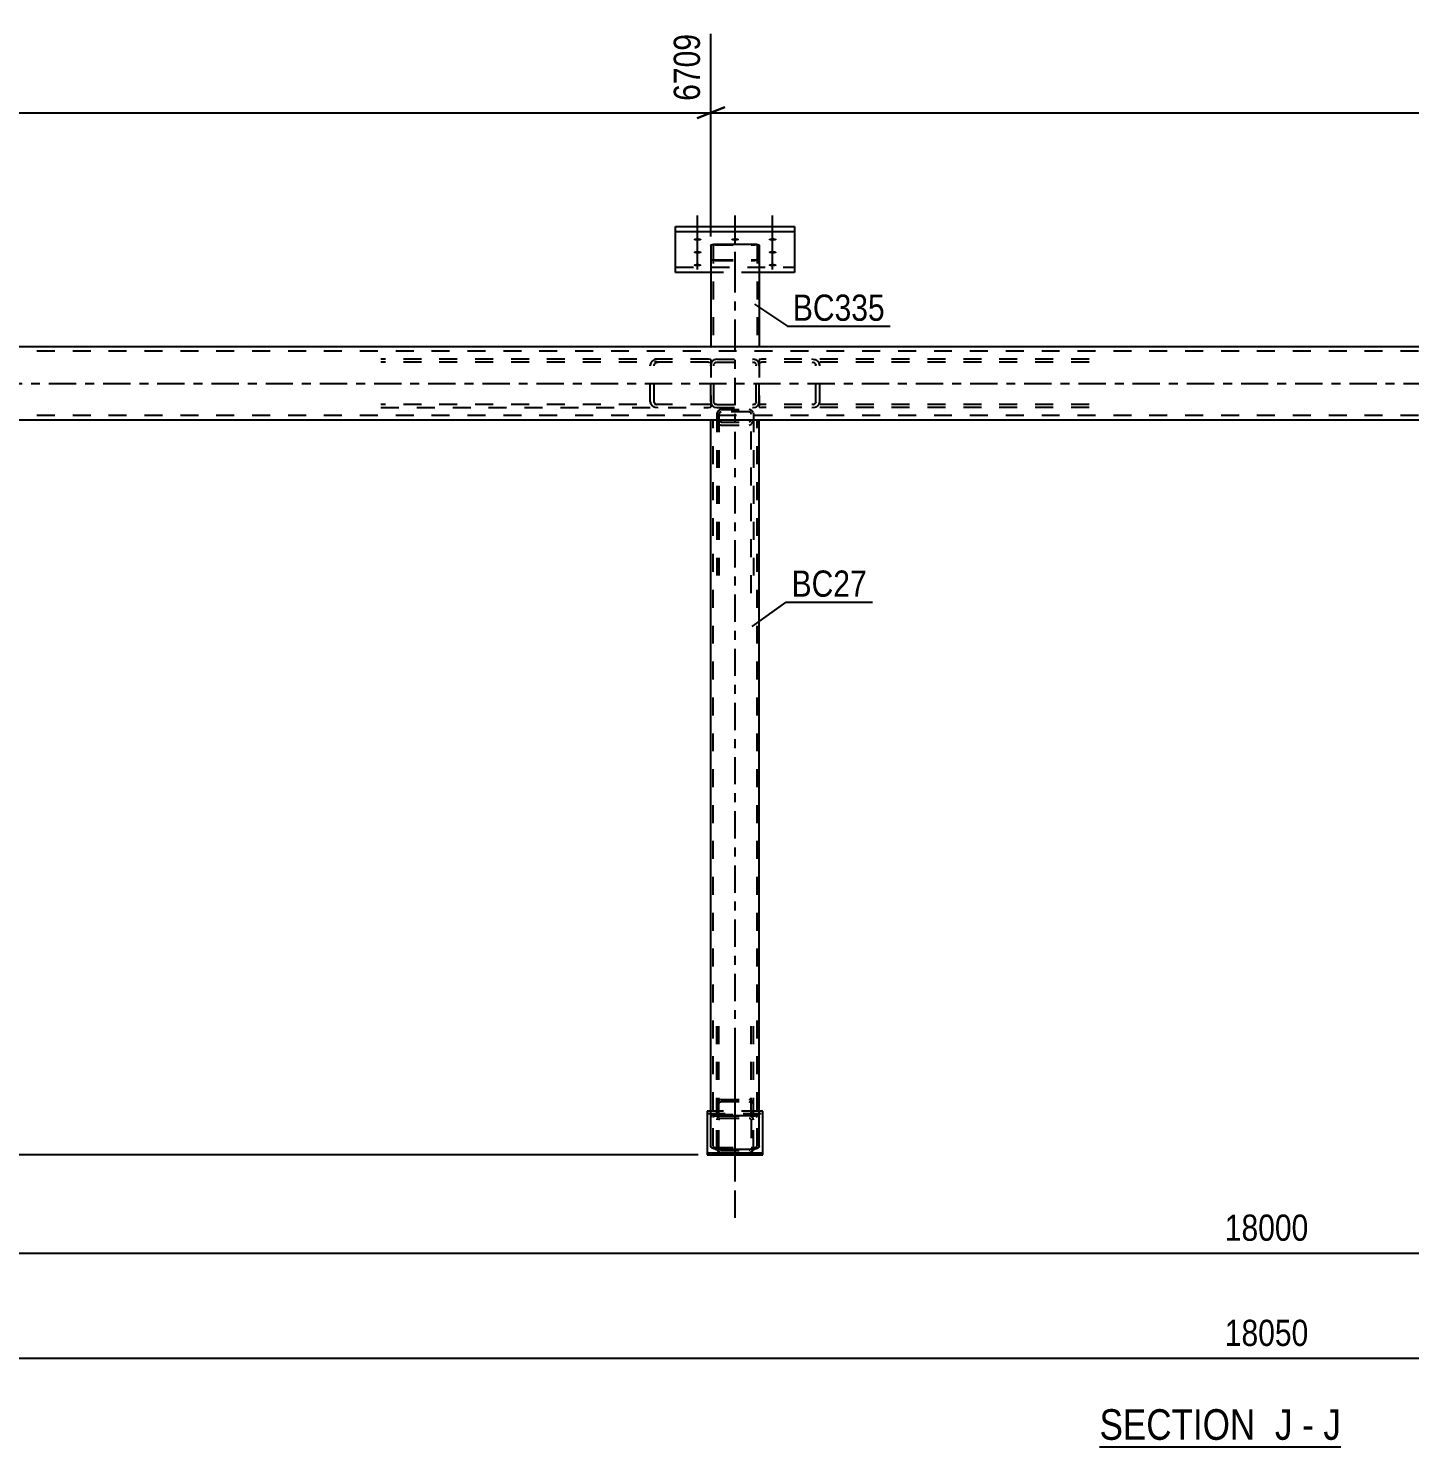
# Model space of a CAD drawing. Header units: millimetres. Extents: x -147 to 1042, y -583 to 258.
# Drawn here: x 116.6 to 267.4, y -354.9 to -200 of the extents above; entities that cross this region are included whole.
import ezdxf

# ---------------------------------------------------------------- set-up
doc = ezdxf.new("R2010")
doc.units = ezdxf.units.MM
doc.linetypes.add('DXK_LINE_DOT2', pattern=[3.9198, 1.9599, -1.9599])
doc.linetypes.add('DXK_LINE_DOT3', pattern=[5.9187, 2.979, -0.9799, 0.9799, -0.9799])
doc.styles.add('Arial Narrow', font='ARIALN.TTF', dxfattribs={"height": 0.2})

# ---------------------------------------------------------------- blocks, each defined once
blk = doc.blocks.new('Unknown-335478933-21 - 1373')
at = {"color": 6, "linetype": 'Continuous'}
blk.add_line((233.57, -354.92), (259.94, -354.92), dxfattribs=at)
at = {"color": 0, "linetype": 'Continuous'}
for points in [[(251.68, -354.17), (251.68, -350.67), (233.57, -350.67), (233.57, -354.17)], [(254.65, -354.17), (254.65, -350.67), (252.73, -350.67), (252.73, -354.17)], [(256.97, -354.17), (256.97, -350.67), (255.7, -350.67), (255.7, -354.17)], [(259.94, -354.17), (259.94, -350.67), (258.02, -350.67), (258.02, -354.17)]]:
    blk.add_wipeout(points, dxfattribs=at)
at = {"color": 7, "linetype": 'Continuous', "style": 'Arial Narrow'}
for s, p in [('SECTION ', (233.57, -354.17)), ('J', (252.73, -354.17)), ('J', (258.02, -354.17)), ('-', (255.7, -354.17))]:
    blk.add_text(s, height=3.34, dxfattribs=at).set_placement(p)
blk = doc.blocks.new('Part-335478933-1578 - 1373')
at = {"color": 7, "linetype": 'DXK_LINE_DOT2'}
for p, q in [((191.76, -318.78), (191.76, -309)), ((192, -318.78), (192, -309)), ((195.52, -318.78), (195.52, -309)), ((195.76, -318.78), (195.76, -309)), ((191.8, -317.29), (191.76, -317.47)), ((191.9, -317.14), (191.8, -317.29)), ((192.06, -317.03), (191.9, -317.14)), ((192, -317.47), (192.02, -317.38)), ((192.02, -317.38), (192.07, -317.3)), ((192.24, -317), (192.06, -317.03)), ((192.07, -317.3), (192.15, -317.25)), ((192.15, -317.25), (192.24, -317.23)), ((192.24, -317), (195.28, -317)), ((192.24, -317.23), (195.28, -317.23)), ((195.46, -317.03), (195.28, -317)), ((195.28, -317.23), (195.37, -317.25)), ((195.37, -317.25), (195.45, -317.3)), ((195.45, -317.3), (195.5, -317.38)), ((195.62, -317.14), (195.46, -317.03)), ((195.5, -317.38), (195.52, -317.47)), ((195.72, -317.29), (195.62, -317.14)), ((195.76, -317.47), (195.72, -317.29)), ((191.76, -318.28), (192, -318.28)), ((191.76, -318.52), (192, -318.52)), ((191.76, -318.62), (192, -318.62)), ((195.76, -318.78), (191.76, -318.78)), ((195.52, -318.28), (195.76, -318.28)), ((195.52, -318.52), (195.76, -318.52)), ((195.52, -318.62), (195.76, -318.62))]:
    blk.add_line(p, q, dxfattribs=at)
at = {"color": 7, "linetype": 'DXK_LINE_DOT3'}
blk.add_line((193.76, -324.97), (193.76, -310.94), dxfattribs=at)
blk = doc.blocks.new('Bolt-335478933-1391 - 1373')
at = {"linetype": 'Continuous'}
for points in [[(189.66, -222.91), (189.75, -222.91), (189.84, -222.92), (189.92, -222.94), (189.99, -222.96), (190.04, -222.98), (190.08, -223.01), (190.1, -223.04), (190.1, -223.07), (190.08, -223.1), (190.04, -223.13), (189.99, -223.16), (189.92, -223.18), (189.84, -223.19), (189.75, -223.2), (189.66, -223.21), (189.57, -223.2), (189.48, -223.19), (189.4, -223.18), (189.33, -223.16), (189.28, -223.13), (189.24, -223.1), (189.22, -223.07), (189.22, -223.04), (189.24, -223.01), (189.28, -222.98), (189.33, -222.96), (189.4, -222.94), (189.48, -222.92), (189.57, -222.91)], [(193.76, -222.91), (193.85, -222.91), (193.94, -222.92), (194.02, -222.94), (194.09, -222.96), (194.14, -222.98), (194.18, -223.01), (194.2, -223.04), (194.2, -223.07), (194.18, -223.1), (194.14, -223.13), (194.09, -223.16), (194.02, -223.18), (193.94, -223.19), (193.85, -223.2), (193.76, -223.21), (193.67, -223.2), (193.58, -223.19), (193.5, -223.18), (193.43, -223.16), (193.38, -223.13), (193.34, -223.1), (193.32, -223.07), (193.32, -223.04), (193.34, -223.01), (193.38, -222.98), (193.43, -222.96), (193.5, -222.94), (193.58, -222.92), (193.67, -222.91)], [(197.86, -222.91), (197.95, -222.91), (198.04, -222.92), (198.12, -222.94), (198.19, -222.96), (198.24, -222.98), (198.28, -223.01), (198.3, -223.04), (198.3, -223.07), (198.28, -223.1), (198.24, -223.13), (198.19, -223.16), (198.12, -223.18), (198.04, -223.19), (197.95, -223.2), (197.86, -223.21), (197.77, -223.2), (197.68, -223.19), (197.6, -223.18), (197.53, -223.16), (197.48, -223.13), (197.44, -223.1), (197.42, -223.07), (197.42, -223.04), (197.44, -223.01), (197.48, -222.98), (197.53, -222.96), (197.6, -222.94), (197.68, -222.92), (197.77, -222.91)], [(189.66, -224.31), (189.75, -224.31), (189.84, -224.32), (189.92, -224.34), (189.99, -224.36), (190.04, -224.38), (190.08, -224.41), (190.1, -224.44), (190.1, -224.47), (190.08, -224.51), (190.04, -224.53), (189.99, -224.56), (189.92, -224.58), (189.84, -224.6), (189.75, -224.61), (189.66, -224.61), (189.57, -224.61), (189.48, -224.6), (189.4, -224.58), (189.33, -224.56), (189.28, -224.53), (189.24, -224.51), (189.22, -224.47), (189.22, -224.44), (189.24, -224.41), (189.28, -224.38), (189.33, -224.36), (189.4, -224.34), (189.48, -224.32), (189.57, -224.31)], [(197.86, -224.31), (197.95, -224.31), (198.04, -224.32), (198.12, -224.34), (198.19, -224.36), (198.24, -224.38), (198.28, -224.41), (198.3, -224.44), (198.3, -224.47), (198.28, -224.51), (198.24, -224.53), (198.19, -224.56), (198.12, -224.58), (198.04, -224.6), (197.95, -224.61), (197.86, -224.61), (197.77, -224.61), (197.68, -224.6), (197.6, -224.58), (197.53, -224.56), (197.48, -224.53), (197.44, -224.51), (197.42, -224.47), (197.42, -224.44), (197.44, -224.41), (197.48, -224.38), (197.53, -224.36), (197.6, -224.34), (197.68, -224.32), (197.77, -224.31)], [(189.66, -225.71), (189.75, -225.71), (189.84, -225.72), (189.92, -225.74), (189.99, -225.76), (190.04, -225.79), (190.08, -225.81), (190.1, -225.85), (190.1, -225.88), (190.08, -225.91), (190.04, -225.94), (189.99, -225.96), (189.92, -225.98), (189.84, -226), (189.75, -226.01), (189.66, -226.01), (189.57, -226.01), (189.48, -226), (189.4, -225.98), (189.33, -225.96), (189.28, -225.94), (189.24, -225.91), (189.22, -225.88), (189.22, -225.85), (189.24, -225.81), (189.28, -225.79), (189.33, -225.76), (189.4, -225.74), (189.48, -225.72), (189.57, -225.71)], [(197.86, -225.71), (197.95, -225.71), (198.04, -225.72), (198.12, -225.74), (198.19, -225.76), (198.24, -225.79), (198.28, -225.81), (198.3, -225.85), (198.3, -225.88), (198.28, -225.91), (198.24, -225.94), (198.19, -225.96), (198.12, -225.98), (198.04, -226), (197.95, -226.01), (197.86, -226.01), (197.77, -226.01), (197.68, -226), (197.6, -225.98), (197.53, -225.96), (197.48, -225.94), (197.44, -225.91), (197.42, -225.88), (197.42, -225.85), (197.44, -225.81), (197.48, -225.79), (197.53, -225.76), (197.6, -225.74), (197.68, -225.72), (197.77, -225.71)]]:
    blk.add_hatch(color=1, dxfattribs=at).paths.add_polyline_path(points)
at = {"color": 1, "linetype": 'Continuous'}
for p, q in [((189.66, -223.55), (189.66, -220.43)), ((193.76, -223.55), (193.76, -220.43)), ((197.86, -223.55), (197.86, -220.43)), ((189.66, -224.95), (189.66, -221.83)), ((197.86, -224.95), (197.86, -221.83)), ((189.66, -226.35), (189.66, -223.23)), ((197.86, -226.35), (197.86, -223.23))]:
    blk.add_line(p, q, dxfattribs=at)
at = {"color": 1, "linetype": 'DXK_LINE_DOT2'}
blk.add_line((193.76, -226.35), (193.76, -223.23), dxfattribs=at)
blk = doc.blocks.new('Part-335478933-1457 - 1373')
at = {"color": 7, "linetype": 'DXK_LINE_DOT2'}
for p, q in [((562.39, -235.26), (-58.75, -235.26)), ((562.39, -234.78), (-48.86, -234.78)), ((196.37, -234.78), (191.15, -234.78)), ((562.39, -242.3), (-58.75, -242.3)), ((196.37, -242.78), (191.15, -242.78))]:
    blk.add_line(p, q, dxfattribs=at)
at = {"color": 2, "linetype": 'Continuous'}
for p, q in [((191.15, -234.78), (-43.64, -234.78)), ((431.15, -234.78), (196.37, -234.78)), ((191.15, -242.78), (-58.75, -242.78)), ((431.15, -242.78), (196.37, -242.78))]:
    blk.add_line(p, q, dxfattribs=at)
at = {"color": 7, "linetype": 'DXK_LINE_DOT3'}
blk.add_line((-58.75, -238.78), (562.39, -238.78), dxfattribs=at)
blk = doc.blocks.new('Part-335478933-1579 - 1373')
at = {"color": 7, "linetype": 'DXK_LINE_DOT2'}
for p, q in [((192.24, -241.63), (192.06, -241.68)), ((192.24, -241.63), (195.28, -241.63)), ((195.46, -241.68), (195.28, -241.63)), ((191.8, -241.95), (191.76, -242.14)), ((191.76, -242.14), (191.76, -261.68)), ((192.02, -242.78), (191.76, -242.78)), ((191.78, -242.78), (191.8, -242.92)), ((191.88, -241.82), (191.8, -241.95)), ((191.8, -242.92), (191.9, -243.14)), ((191.9, -241.79), (191.88, -241.82)), ((192.06, -241.68), (191.9, -241.79)), ((191.9, -243.14), (192.06, -243.28)), ((192.02, -242.05), (192, -242.14)), ((192, -242.14), (192, -261.68)), ((192, -242.78), (192.02, -242.78)), ((192.07, -241.97), (192.02, -242.05)), ((192.02, -242.8), (192.02, -242.78)), ((192.07, -242.9), (192.02, -242.8)), ((192.15, -241.91), (192.07, -241.97)), ((192.15, -242.97), (192.07, -242.9)), ((192.24, -241.9), (192.15, -241.91)), ((192.24, -243), (192.15, -242.97)), ((195.28, -241.9), (192.24, -241.9)), ((192.24, -243), (195.28, -243)), ((195.37, -241.91), (195.28, -241.9)), ((195.37, -242.97), (195.28, -243)), ((195.45, -241.97), (195.37, -241.91)), ((195.45, -242.9), (195.37, -242.97)), ((195.5, -242.05), (195.45, -241.97)), ((195.5, -242.8), (195.45, -242.9)), ((195.62, -241.79), (195.46, -241.68)), ((195.46, -243.28), (195.62, -243.14)), ((195.52, -242.14), (195.5, -242.05)), ((195.76, -242.78), (195.5, -242.78)), ((195.5, -242.78), (195.5, -242.8)), ((195.52, -261.68), (195.52, -242.14)), ((195.64, -241.82), (195.62, -241.79)), ((195.62, -243.14), (195.72, -242.92)), ((195.72, -241.95), (195.64, -241.82)), ((195.72, -241.95), (195.76, -242.14)), ((195.72, -242.92), (195.74, -242.78)), ((195.74, -242.78), (195.76, -242.78)), ((195.76, -242.14), (195.76, -261.68)), ((192.06, -243.28), (192.24, -243.33)), ((192.24, -243.33), (195.28, -243.33)), ((195.28, -243.33), (195.46, -243.28))]:
    blk.add_line(p, q, dxfattribs=at)
blk = doc.blocks.new('Part-335478933-1511 - 1373')
at = {"color": 7, "linetype": 'DXK_LINE_DOT3'}
blk.add_line((193.76, -329.92), (193.76, -233.39), dxfattribs=at)
at = {"color": 2, "linetype": 'Continuous'}
for p, q in [((191.12, -322.08), (191.12, -242.78)), ((196.37, -242.78), (191.15, -242.78)), ((196.4, -322.08), (196.4, -242.78)), ((191.16, -322.21), (191.12, -322.08)), ((191.26, -322.32), (191.16, -322.21)), ((196.36, -322.21), (196.26, -322.32)), ((196.4, -322.08), (196.36, -322.21)), ((191.42, -322.4), (191.26, -322.32)), ((191.6, -322.42), (191.42, -322.4)), ((191.6, -322.42), (195.92, -322.42)), ((196.1, -322.4), (195.92, -322.42)), ((196.26, -322.32), (196.1, -322.4))]:
    blk.add_line(p, q, dxfattribs=at)
at = {"color": 7, "linetype": 'DXK_LINE_DOT2'}
for p, q in [((191.15, -242.78), (191.12, -242.78)), ((191.12, -242.78), (191.15, -242.78)), ((191.36, -322.08), (191.36, -242.78)), ((196.09, -242.78), (196.1, -242.78)), ((196.1, -242.78), (196.14, -242.78)), ((196.14, -242.78), (196.16, -242.78)), ((196.16, -322.08), (196.16, -242.78)), ((196.4, -242.78), (196.37, -242.78)), ((196.4, -242.78), (196.37, -242.78)), ((191.12, -318.97), (191.16, -318.84)), ((191.16, -318.84), (191.26, -318.72)), ((191.26, -318.72), (191.42, -318.65)), ((191.38, -318.9), (191.36, -318.97)), ((191.43, -318.85), (191.38, -318.9)), ((191.42, -318.65), (191.6, -318.62)), ((191.51, -318.81), (191.43, -318.85)), ((191.6, -318.8), (191.51, -318.81)), ((191.6, -318.62), (195.92, -318.62)), ((191.6, -318.8), (195.92, -318.8)), ((195.92, -318.62), (196.1, -318.65)), ((196.01, -318.81), (195.92, -318.8)), ((196.09, -318.85), (196.01, -318.81)), ((196.14, -318.9), (196.09, -318.85)), ((196.1, -318.65), (196.26, -318.72)), ((196.16, -318.97), (196.14, -318.9)), ((196.26, -318.72), (196.36, -318.84)), ((196.36, -318.84), (196.4, -318.97)), ((191.36, -322.08), (191.38, -322.14)), ((191.38, -322.14), (191.43, -322.2)), ((191.43, -322.2), (191.51, -322.24)), ((196.01, -322.24), (196.09, -322.2)), ((196.09, -322.2), (196.14, -322.14)), ((196.14, -322.14), (196.16, -322.08)), ((191.51, -322.24), (191.6, -322.25)), ((191.6, -322.25), (195.92, -322.25)), ((195.92, -322.25), (196.01, -322.24))]:
    blk.add_line(p, q, dxfattribs=at)
blk = doc.blocks.new('Part-335478933-1512 - 1373')
at = {"color": 7, "linetype": 'DXK_LINE_DOT2'}
for p, q in [((191.8, -319.08), (191.76, -319.26)), ((191.9, -318.93), (191.8, -319.08)), ((192.06, -318.82), (191.9, -318.93)), ((192.02, -319.17), (192.07, -319.1)), ((192.24, -318.78), (192.06, -318.82)), ((192.07, -319.1), (192.15, -319.04)), ((192.15, -319.04), (192.24, -319.02)), ((192.24, -318.78), (195.28, -318.78)), ((192.24, -319.02), (195.28, -319.02)), ((195.46, -318.82), (195.28, -318.78)), ((195.28, -319.02), (195.37, -319.04)), ((195.37, -319.04), (195.45, -319.1)), ((195.45, -319.1), (195.5, -319.17)), ((195.62, -318.93), (195.46, -318.82)), ((195.72, -319.08), (195.62, -318.93)), ((195.76, -319.26), (195.72, -319.08)), ((191.76, -322.3), (191.76, -319.26)), ((192, -319.26), (192.02, -319.17)), ((192, -322.3), (192, -319.26)), ((195.5, -319.17), (195.52, -319.26)), ((195.52, -319.26), (195.52, -322.3)), ((195.76, -322.3), (195.76, -319.26)), ((191.76, -322.3), (191.8, -322.49)), ((191.8, -322.49), (191.9, -322.64)), ((191.9, -322.64), (192.06, -322.75)), ((192.02, -322.4), (192, -322.3)), ((192.07, -322.47), (192.02, -322.4)), ((192.06, -322.75), (192.24, -322.78)), ((192.15, -322.53), (192.07, -322.47)), ((192.24, -322.54), (192.15, -322.53)), ((192.24, -322.54), (195.28, -322.54)), ((192.24, -322.78), (195.28, -322.78)), ((195.37, -322.53), (195.28, -322.54)), ((195.28, -322.78), (195.46, -322.75)), ((195.45, -322.47), (195.37, -322.53)), ((195.5, -322.4), (195.45, -322.47)), ((195.46, -322.75), (195.62, -322.64)), ((195.52, -322.3), (195.5, -322.4)), ((195.62, -322.64), (195.72, -322.49)), ((195.72, -322.49), (195.76, -322.3))]:
    blk.add_line(p, q, dxfattribs=at)
at = {"color": 7, "linetype": 'DXK_LINE_DOT3'}
blk.add_line((193.76, -320.78), (193.76, -320.78), dxfattribs=at)
blk = doc.blocks.new('Part-335478933-1513 - 1373')
at = {"color": 2, "linetype": 'Continuous'}
for p, q in [((191.12, -318.28), (190.72, -318.28)), ((190.72, -318.28), (190.72, -323.05)), ((196.8, -318.28), (196.4, -318.28)), ((196.8, -323.05), (196.8, -318.28)), ((190.72, -322.81), (196.8, -322.81)), ((190.72, -323.05), (196.8, -323.05))]:
    blk.add_line(p, q, dxfattribs=at)
at = {"color": 7, "linetype": 'DXK_LINE_DOT2'}
for p, q in [((190.72, -318.52), (196.8, -318.52)), ((196.4, -318.28), (191.12, -318.28))]:
    blk.add_line(p, q, dxfattribs=at)
blk = doc.blocks.new('Part-335478933-1533 - 1373')
at = {"color": 2, "linetype": 'Continuous'}
for p, q in [((187.26, -226.68), (187.26, -221.63)), ((187.26, -221.63), (200.26, -221.63)), ((200.26, -222.24), (187.26, -222.24)), ((200.26, -221.63), (200.26, -226.68)), ((191.12, -226.68), (187.26, -226.68)), ((200.26, -226.68), (196.4, -226.68))]:
    blk.add_line(p, q, dxfattribs=at)
at = {"color": 7, "linetype": 'DXK_LINE_DOT2'}
for p, q in [((187.26, -226.08), (200.26, -226.08)), ((196.4, -226.68), (191.12, -226.68))]:
    blk.add_line(p, q, dxfattribs=at)
blk = doc.blocks.new('Part-335478933-1594 - 1373')
at = {"color": 2, "linetype": 'Continuous'}
for p, q in [((191.12, -223.72), (191.16, -223.66)), ((191.12, -223.72), (191.12, -234.78)), ((191.16, -223.66), (191.26, -223.6)), ((191.26, -223.6), (191.42, -223.57)), ((191.42, -223.57), (191.6, -223.56)), ((191.6, -223.56), (195.92, -223.56)), ((195.92, -223.56), (196.1, -223.57)), ((196.1, -223.57), (196.26, -223.6)), ((196.26, -223.6), (196.36, -223.66)), ((196.36, -223.66), (196.4, -223.72)), ((196.4, -223.72), (196.4, -234.78)), ((196.36, -234.78), (191.15, -234.78)), ((196.37, -234.78), (196.36, -234.78))]:
    blk.add_line(p, q, dxfattribs=at)
at = {"color": 7, "linetype": 'DXK_LINE_DOT2'}
for p, q in [((191.38, -223.69), (191.36, -223.72)), ((191.36, -223.72), (191.36, -234.78)), ((191.43, -223.66), (191.38, -223.69)), ((191.51, -223.64), (191.43, -223.66)), ((191.6, -223.64), (191.51, -223.64)), ((191.6, -223.64), (195.92, -223.64)), ((196.01, -223.64), (195.92, -223.64)), ((196.09, -223.66), (196.01, -223.64)), ((196.14, -223.69), (196.09, -223.66)), ((196.16, -223.72), (196.14, -223.69)), ((196.16, -223.72), (196.16, -234.78)), ((191.16, -225.26), (191.12, -225.2)), ((191.26, -225.31), (191.16, -225.26)), ((191.42, -225.35), (191.26, -225.31)), ((191.36, -225.2), (191.38, -225.23)), ((191.38, -225.23), (191.43, -225.26)), ((191.6, -225.36), (191.42, -225.35)), ((191.43, -225.26), (191.51, -225.27)), ((191.51, -225.27), (191.6, -225.28)), ((191.6, -225.28), (195.92, -225.28)), ((191.6, -225.36), (195.92, -225.36)), ((195.92, -225.28), (196.01, -225.27)), ((196.1, -225.35), (195.92, -225.36)), ((196.01, -225.27), (196.09, -225.26)), ((196.09, -225.26), (196.1, -225.25)), ((196.1, -225.25), (196.14, -225.23)), ((196.26, -225.31), (196.1, -225.35)), ((196.14, -225.23), (196.16, -225.2)), ((196.36, -225.26), (196.26, -225.31)), ((196.4, -225.2), (196.36, -225.26)), ((191.12, -234.78), (191.15, -234.78)), ((191.15, -234.78), (191.12, -234.78)), ((196.14, -234.78), (196.16, -234.78)), ((196.37, -234.78), (196.4, -234.78)), ((196.4, -234.78), (196.37, -234.78))]:
    blk.add_line(p, q, dxfattribs=at)
at = {"color": 7, "linetype": 'DXK_LINE_DOT3'}
blk.add_line((193.76, -234.78), (193.76, -224.46), dxfattribs=at)
blk = doc.blocks.new('Part-335478933-1557 - 1373')
at = {"color": 7, "linetype": 'DXK_LINE_DOT2'}
for p, q in [((190.85, -236.14), (155.08, -236.14)), ((190.85, -236.46), (155.08, -236.46)), ((184.55, -236.54), (184.48, -236.78)), ((184.48, -240.78), (184.48, -236.78)), ((184.92, -236.78), (184.96, -236.66)), ((184.92, -240.78), (184.92, -236.78)), ((185.36, -236.14), (185.03, -236.19)), ((185.19, -236.49), (185.36, -236.46)), ((191.12, -236.18), (190.85, -236.14)), ((190.85, -236.46), (191.02, -236.49)), ((191.02, -236.49), (191.12, -236.54)), ((191.12, -236.18), (191.12, -241.39)), ((190.85, -241.1), (155.08, -241.1)), ((155.08, -241.42), (190.85, -241.42)), ((184.48, -240.78), (184.55, -241.03)), ((184.96, -240.91), (184.92, -240.78)), ((185.03, -241.38), (185.36, -241.42)), ((185.36, -241.1), (185.19, -241.08)), ((191.02, -241.08), (190.85, -241.1)), ((190.85, -241.42), (191.12, -241.39)), ((191.12, -241.03), (191.02, -241.08))]:
    blk.add_line(p, q, dxfattribs=at)
for centre, radius, start, end in [((185.23, -236.97), 0.802, 104.5547, 147.5896), ((185.29, -236.88), 0.401, 104.5547, 147.5896), ((185.23, -240.6), 0.802, 212.4104, 255.4453), ((185.29, -240.69), 0.401, 212.4104, 255.4453)]:
    blk.add_arc(centre, radius, start, end, dxfattribs=at)
blk = doc.blocks.new('Part-335478933-1603 - 1373')
at = {"color": 7, "linetype": 'DXK_LINE_DOT2'}
for p, q in [((191.16, -236.54), (191.11, -236.78)), ((191.11, -240.78), (191.11, -236.78)), ((191.43, -236.78), (191.45, -236.66)), ((191.43, -240.78), (191.43, -236.78)), ((191.75, -236.14), (191.5, -236.19)), ((191.63, -236.49), (191.75, -236.46)), ((191.75, -236.14), (195.75, -236.14)), ((191.75, -236.46), (195.75, -236.46)), ((195.99, -236.19), (195.75, -236.14)), ((195.75, -236.46), (195.87, -236.49)), ((196.05, -236.66), (196.07, -236.78)), ((196.07, -240.78), (196.07, -236.78)), ((196.39, -236.78), (196.34, -236.54)), ((196.39, -240.78), (196.39, -236.78)), ((191.11, -240.78), (191.16, -241.03)), ((191.45, -240.91), (191.43, -240.78)), ((191.5, -241.38), (191.75, -241.42)), ((191.75, -241.1), (191.63, -241.08)), ((191.75, -241.1), (195.75, -241.1)), ((191.75, -241.42), (195.75, -241.42)), ((195.87, -241.08), (195.75, -241.1)), ((195.75, -241.42), (195.99, -241.38)), ((196.07, -240.78), (196.05, -240.91)), ((196.34, -241.03), (196.39, -240.78))]:
    blk.add_line(p, q, dxfattribs=at)
for centre, radius, start, end in [((191.75, -236.78), 0.64, 112.5, 157.5), ((191.75, -236.78), 0.32, 112.5, 157.5), ((195.75, -236.78), 0.32, 22.5, 67.5), ((195.75, -236.78), 0.64, 22.5, 67.5), ((191.75, -240.78), 0.64, 202.5, 247.5), ((191.75, -240.78), 0.32, 202.5, 247.5), ((195.75, -240.78), 0.32, 292.5, 337.5), ((195.75, -240.78), 0.64, 292.5, 337.5)]:
    blk.add_arc(centre, radius, start, end, dxfattribs=at)
blk = doc.blocks.new('Part-335478933-1611 - 1373')
at = {"color": 7, "linetype": 'DXK_LINE_DOT2'}
for p, q in [((196.65, -236.14), (196.4, -236.18)), ((196.4, -236.18), (196.4, -241.39)), ((196.4, -236.53), (196.48, -236.49)), ((196.48, -236.49), (196.65, -236.46)), ((232.42, -236.14), (196.65, -236.14)), ((232.42, -236.46), (196.65, -236.46)), ((202.47, -236.19), (202.14, -236.14)), ((202.14, -236.46), (202.31, -236.49)), ((202.54, -236.66), (202.58, -236.78)), ((202.58, -240.78), (202.58, -236.78)), ((203.02, -236.78), (202.95, -236.54)), ((203.02, -240.78), (203.02, -236.78)), ((196.48, -241.08), (196.4, -241.04)), ((196.4, -241.39), (196.65, -241.42)), ((196.65, -241.1), (196.48, -241.08)), ((232.42, -241.1), (196.65, -241.1)), ((232.42, -241.42), (196.65, -241.42)), ((202.31, -241.08), (202.14, -241.1)), ((202.14, -241.42), (202.47, -241.38)), ((202.58, -240.78), (202.54, -240.91)), ((202.95, -241.03), (203.02, -240.78))]:
    blk.add_line(p, q, dxfattribs=at)
for centre, radius, start, end in [((202.21, -236.88), 0.401, 32.4106, 75.4454), ((202.27, -236.97), 0.802, 32.4106, 75.4454), ((202.21, -240.69), 0.401, 284.5546, 327.5894), ((202.27, -240.6), 0.802, 284.5546, 327.5894)]:
    blk.add_arc(centre, radius, start, end, dxfattribs=at)
blk = doc.blocks.new('StraightDimension-335478933-13200 - 1373')
at = {"color": 7, "linetype": 'Continuous'}
blk.add_line((189.72, -323.05), (-90.36, -323.05), dxfattribs=at)
blk = doc.blocks.new('StraightDimension-335478933-1668 - 1373')
at = {"color": 7, "linetype": 'Continuous'}
blk.add_line((-69.65, -333.78), (573.29, -333.78), dxfattribs=at)
at = {"color": 0}
blk.add_wipeout([(256.99, -333.03), (256.99, -328.83), (246.65, -328.83), (246.65, -333.03)], dxfattribs=at)
at = {"color": 3, "style": 'Arial Narrow'}
blk.add_text('18000', height=2.863, dxfattribs=at).set_placement((247.25, -332.43))
blk = doc.blocks.new('StraightDimension-335478933-1724 - 1373')
at = {"color": 7, "linetype": 'Continuous'}
blk.add_line((-70.65, -345.27), (574.29, -345.27), dxfattribs=at)
at = {"color": 0}
blk.add_wipeout([(256.99, -344.52), (256.99, -340.32), (246.65, -340.32), (246.65, -344.52)], dxfattribs=at)
at = {"color": 3, "style": 'Arial Narrow'}
blk.add_text('18050', height=2.863, dxfattribs=at).set_placement((247.25, -343.92))
blk = doc.blocks.new('StraightDimension-335478933-13116 - 1373')
at = {"color": 7, "linetype": 'Continuous'}
for p, q in [((191.12, -222.72), (191.12, -200.6)), ((192.62, -208.61), (189.62, -209.81)), ((191.12, -209.21), (431.12, -209.21))]:
    blk.add_line(p, q, dxfattribs=at)
blk = doc.blocks.new('StraightDimension-335478933-13117 - 1373')
at = {"color": 7, "linetype": 'Continuous'}
for p, q in [((191.12, -222.72), (191.12, -200.6)), ((189.62, -209.81), (192.62, -208.61)), ((-48.89, -209.21), (191.12, -209.21))]:
    blk.add_line(p, q, dxfattribs=at)
at = {"color": 0, "linetype": 'Continuous'}
blk.add_wipeout([(190.52, -200), (186.32, -200), (186.32, -208.51), (190.52, -208.51)], dxfattribs=at)
at = {"color": 3, "linetype": 'Continuous', "style": 'Arial Narrow'}
blk.add_text('6709', height=2.863, rotation=90.0002, dxfattribs=at).set_placement((189.92, -207.91))
blk = doc.blocks.new('Mark-335478933-1590 - 1373')
at = {"color": 0}
blk.add_wipeout([(210.11, -231.94), (210.11, -228.94), (200.07, -228.94), (200.07, -231.94)], dxfattribs=at)
blk.add_wipeout([(210.11, -231.94), (210.11, -228.94), (200.07, -228.94), (200.07, -231.94)], dxfattribs=at)
at = {"color": 30, "linetype": 'Continuous'}
for p, q in [((195.87, -230.12), (199.47, -232.54)), ((199.47, -232.54), (210.71, -232.54))]:
    blk.add_line(p, q, dxfattribs=at)
at = {"color": 3, "style": 'Arial Narrow'}
blk.add_text('BC335', height=2.863, dxfattribs=at).set_placement((200.07, -231.94))
blk = doc.blocks.new('Mark-335478933-1507 - 1373')
at = {"color": 0}
blk.add_wipeout([(208.15, -262.08), (208.15, -259.08), (199.93, -259.08), (199.93, -262.08)], dxfattribs=at)
blk.add_wipeout([(208.15, -262.08), (208.15, -259.08), (199.93, -259.08), (199.93, -262.08)], dxfattribs=at)
at = {"color": 30, "linetype": 'Continuous'}
for p, q in [((195.61, -265.35), (199.33, -262.68)), ((199.33, -262.68), (208.75, -262.68))]:
    blk.add_line(p, q, dxfattribs=at)
at = {"color": 3, "style": 'Arial Narrow'}
blk.add_text('BC27', height=2.863, dxfattribs=at).set_placement((199.93, -262.08))

msp = doc.modelspace()

# ---------------------------------------------------------------- block references
for name in ['Bolt-335478933-1391 - 1373', 'Part-335478933-1533 - 1373', 'Part-335478933-1594 - 1373', 'Part-335478933-1511 - 1373', 'Part-335478933-1457 - 1373', 'Part-335478933-1557 - 1373', 'Part-335478933-1603 - 1373', 'Part-335478933-1611 - 1373', 'Part-335478933-1579 - 1373', 'Part-335478933-1578 - 1373', 'Part-335478933-1513 - 1373', 'Part-335478933-1512 - 1373', 'Unknown-335478933-21 - 1373']:
    msp.add_blockref(name, (0, 0))

# ---------------------------------------------------------------- next in the draw order: block references
for name in ['StraightDimension-335478933-13200 - 1373', 'Mark-335478933-1590 - 1373']:
    msp.add_blockref(name, (0, 0))

# ---------------------------------------------------------------- next in the draw order: block references
for name in ['StraightDimension-335478933-13116 - 1373', 'StraightDimension-335478933-1668 - 1373']:
    msp.add_blockref(name, (0, 0))

# ---------------------------------------------------------------- next in the draw order: block references
for name in ['StraightDimension-335478933-13117 - 1373', 'StraightDimension-335478933-1724 - 1373']:
    msp.add_blockref(name, (0, 0))

# ---------------------------------------------------------------- next in the draw order: block references
msp.add_blockref('Mark-335478933-1507 - 1373', (0, 0))

doc.saveas('drawing.dxf')
